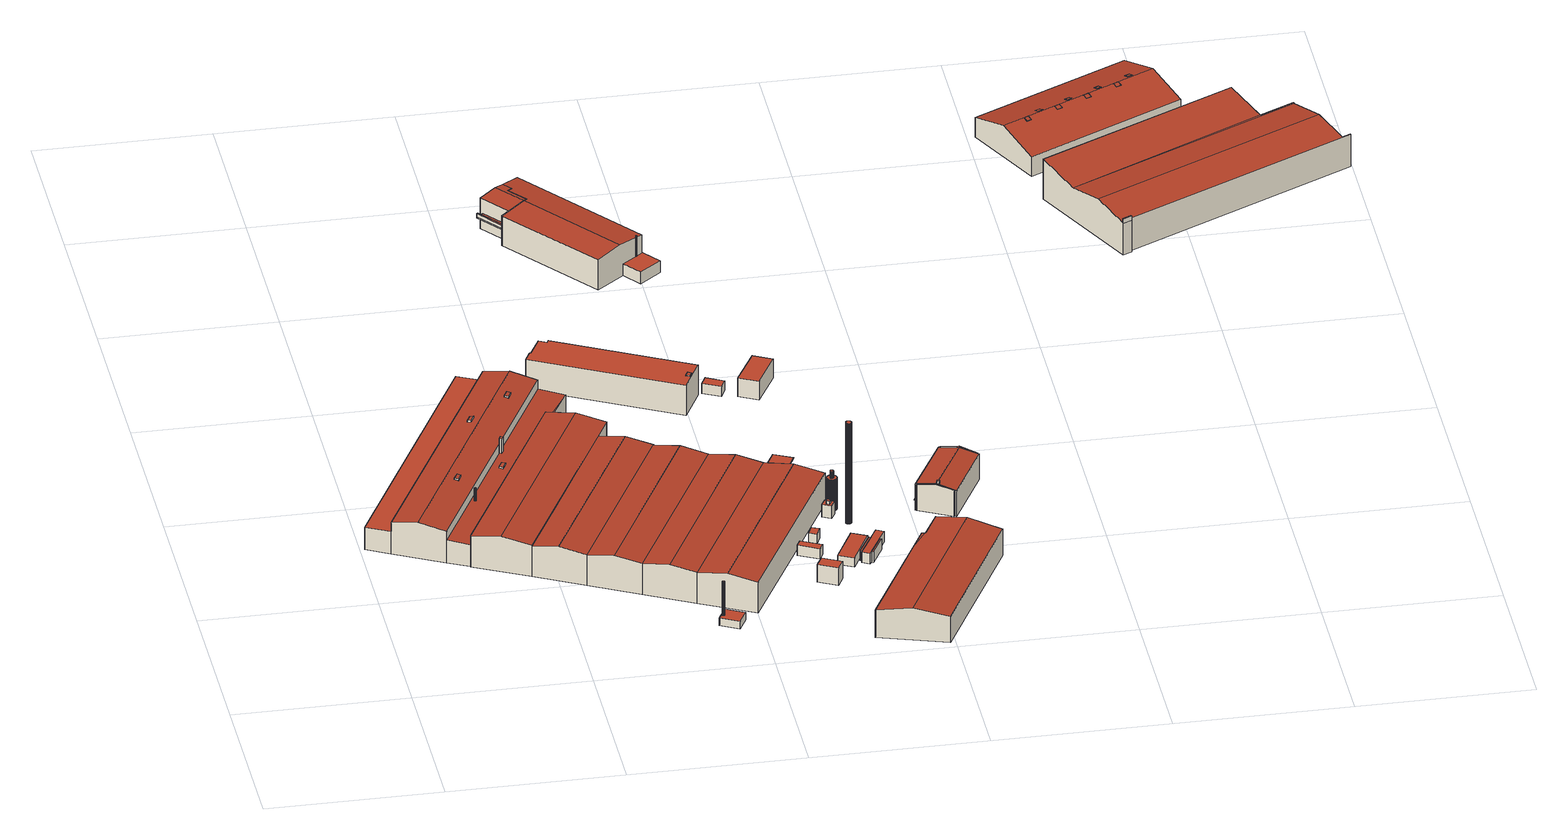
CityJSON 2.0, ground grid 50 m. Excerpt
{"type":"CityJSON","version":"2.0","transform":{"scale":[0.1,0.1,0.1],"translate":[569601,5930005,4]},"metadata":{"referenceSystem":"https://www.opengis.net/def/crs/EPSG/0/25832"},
"CityObjects":{
"building1":{"type":"Building","attributes":{"Grundfläche 2D":"7587.865939","Grundhöhe NN":"5.416"},"children":["building1-1","building1-2","building1-3","building1-4","building1-5","building1-6","building1-7"],"geometry":[{"type":"Solid","lod":"3","boundaries":[[[[0,1,2,3,4,5,6]],[[7,4,3]],[[8,9,10,11]],[[10,9,12,13]],[[14,15,16,17]],[[15,18,19,16]],[[20,21,22,23]],[[24,25,26,27]],[[28,24,27,29]],[[30,28,29,31]],[[17,30,31,14]],[[32,33,34,35]],[[34,33,26,25,36]],[[37,38,39,40]],[[37,40,41,42,43]],[[44,45,46,47]],[[2,1,48,49]],[[4,7,50,51]],[[5,4,51,52]],[[12,9,8,46,53,48,1]],[[6,5,13,12,1,0]],[[11,10,13,5,52,54,47]],[[11,47,46,8]],[[18,15,14,55,56]],[[19,18,56,57]],[[19,57,58,17,16],[59,60,23,22]],[[20,23,60,61]],[[21,20,61,62]],[[22,21,62,59]],[[29,27,26,63,64]],[[25,24,28,65,66]],[[14,31,29,64,55]],[[28,30,17,58,65]],[[26,33,32,67,63]],[[25,66,68,36]],[[35,34,36,68,69]],[[37,43,70,67,32,38]],[[71,39,38,32,35,69]],[[3,41,40,39,71,50,7]],[[70,43,42,41,3,2,49]],[[44,47,54,72]],[[45,44,72,73]],[[46,45,73,53]],[[56,55,64,63,67,70,49,48,53,73,72,54,52,51,50,71,69,68,66,65,58,57]],[[62,61,60,59]]]],"semantics":{"surfaces":[{"type":"RoofSurface"},{"type":"WallSurface"},{"type":"GroundSurface"}],"values":[[0,0,0,0,0,0,0,0,0,0,0,0,0,0,0,0,1,1,1,1,1,1,1,1,1,1,1,1,1,1,1,1,1,1,1,1,1,1,1,1,1,1,1,2,2]]}}]},
"building1-1":{"type":"BuildingInstallation","parents":["building1"],"geometry":[{"type":"MultiSurface","lod":"3","boundaries":[[[74,75,76,77]],[[77,76,78,79]],[[79,80,74,77]],[[75,74,80,81]],[[81,78,76,75]]],"semantics":{"surfaces":[{"type":"RoofSurface"},{"type":"WallSurface"}],"values":[0,1,1,1,1]}}]},
"building1-2":{"type":"BuildingInstallation","parents":["building1"],"geometry":[{"type":"MultiSurface","lod":"3","boundaries":[[[82,83,84,85]],[[85,84,86,87]],[[82,85,87,88]],[[83,82,88,89]],[[84,83,89,86]]],"semantics":{"surfaces":[{"type":"RoofSurface"},{"type":"WallSurface"}],"values":[0,1,1,1,1]}}]},
"building1-3":{"type":"BuildingInstallation","parents":["building1"],"geometry":[{"type":"MultiSurface","lod":"3","boundaries":[[[90,91,92,93]],[[93,92,0,94]],[[90,93,94,95]],[[6,91,90,95]],[[91,6,0,92]]],"semantics":{"surfaces":[{"type":"RoofSurface"},{"type":"WallSurface"}],"values":[0,1,1,1,1]}}]},
"building1-4":{"type":"BuildingInstallation","parents":["building1"],"geometry":[{"type":"MultiSurface","lod":"3","boundaries":[[[96,97,98,99,100,101,102,103,104,105,106,107,108,109,110,111]],[[98,97,112,113]],[[99,98,113,114]],[[100,99,114,115]],[[101,100,115,116]],[[102,101,116,117]],[[103,102,117,118]],[[104,103,118,119]],[[105,104,119,120]],[[106,105,120,121]],[[107,106,121,122]],[[108,107,122,123]],[[109,108,123,124]],[[110,109,124,125]],[[111,110,125,126]],[[96,111,126,127]],[[97,96,127,112]]],"semantics":{"surfaces":[{"type":"RoofSurface"},{"type":"WallSurface"}],"values":[0,1,1,1,1,1,1,1,1,1,1,1,1,1,1,1,1]}}]},
"building1-5":{"type":"BuildingInstallation","parents":["building1"],"geometry":[{"type":"MultiSurface","lod":"3","boundaries":[[[128,129,130,131]],[[132,133,131,130]],[[128,131,133,134]],[[134,135,129,128]],[[130,129,135,132]]],"semantics":{"surfaces":[{"type":"RoofSurface"},{"type":"WallSurface"}],"values":[0,1,1,1,1]}}]},
"building1-6":{"type":"BuildingInstallation","parents":["building1"],"geometry":[{"type":"MultiSurface","lod":"3","boundaries":[[[136,137,138,139]],[[139,138,140,141]],[[141,142,136,139]],[[137,136,142,143]],[[138,137,143,140]]],"semantics":{"surfaces":[{"type":"RoofSurface"},{"type":"WallSurface"}],"values":[0,1,1,1,1]}}]},
"building1-7":{"type":"BuildingInstallation","parents":["building1"],"geometry":[{"type":"MultiSurface","lod":"3","boundaries":[[[144,145,146,147]],[[147,146,148,149]],[[144,147,149,150]],[[145,144,150,151]],[[146,145,151,148]]],"semantics":{"surfaces":[{"type":"RoofSurface"},{"type":"WallSurface"}],"values":[0,1,1,1,1]}}]},
"building2":{"type":"Building","attributes":{"Grundfläche 2D":"29.069299","Grundhöhe NN":"5.684"},"children":["building2-1"],"geometry":[{"type":"Solid","lod":"3","boundaries":[[[[152,153,154,155]],[[153,152,156,157]],[[154,153,157,158]],[[155,154,158,159]],[[152,155,159,156]],[[157,156,159,158]]]],"semantics":{"surfaces":[{"type":"RoofSurface"},{"type":"WallSurface"},{"type":"GroundSurface"}],"values":[[0,1,1,1,1,2]]}}]},
"building2-1":{"type":"BuildingInstallation","parents":["building2"],"geometry":[{"type":"MultiSurface","lod":"3","boundaries":[[[160,161,162,163,164,165,166,167,168,169,170,171,172,173,174,175,176,177,178,179,180]],[[181,182,163,162]],[[182,183,164,163]],[[184,181,162,161]],[[183,185,165,164]],[[185,186,166,165]],[[186,187,167,166]],[[187,188,168,167]],[[188,189,169,168]],[[189,190,170,169]],[[190,191,171,170]],[[191,192,172,171]],[[192,193,173,172]],[[193,194,174,173]],[[194,195,175,174]],[[195,196,176,175]],[[196,197,177,176]],[[197,198,178,177]],[[198,199,179,178]],[[199,200,180,179]],[[200,201,160,180]],[[201,184,161,160]]],"semantics":{"surfaces":[{"type":"RoofSurface"},{"type":"WallSurface"}],"values":[0,1,1,1,1,1,1,1,1,1,1,1,1,1,1,1,1,1,1,1,1,1]}}]},
"building3":{"type":"Building","attributes":{"Grundfläche 2D":"10.732708","Grundhöhe NN":"4.306"},"geometry":[{"type":"Solid","lod":"3","boundaries":[[[[202,203,204,205]],[[206,207,205,204]],[[207,208,202,205]],[[208,209,203,202]],[[209,206,204,203]],[[209,208,207,206]]]],"semantics":{"surfaces":[{"type":"RoofSurface"},{"type":"WallSurface"},{"type":"GroundSurface"}],"values":[[0,1,1,1,1,2]]}}]},
"building4":{"type":"Building","attributes":{"Grundfläche 2D":"505.307216","Grundhöhe NN":"4.306"},"children":["building4-1"],"geometry":[{"type":"Solid","lod":"3","boundaries":[[[[210,211,212,213,214,215,216,217,218]],[[210,218,219,220]],[[211,210,220,221]],[[222,213,212,211,221,223]],[[214,213,222,224]],[[215,214,224,225]],[[216,215,225,226]],[[217,216,226,227]],[[218,217,227,219]],[[220,219,227,226,225,224,222,223,221]]]],"semantics":{"surfaces":[{"type":"RoofSurface"},{"type":"WallSurface"},{"type":"GroundSurface"}],"values":[[0,1,1,1,1,1,1,1,1,2]]}}]},
"building4-1":{"type":"BuildingInstallation","parents":["building4"],"geometry":[{"type":"MultiSurface","lod":"3","boundaries":[[[228,229,230,231]],[[232,233,231,230]],[[228,231,233,234]],[[234,235,229,228]],[[230,229,235,232]]],"semantics":{"surfaces":[{"type":"RoofSurface"},{"type":"WallSurface"}],"values":[0,1,1,1,1]}}]},
"building5":{"type":"Building","attributes":{"Grundfläche 2D":"22.519429","Grundhöhe NN":"5.815"},"geometry":[{"type":"Solid","lod":"3","boundaries":[[[[236,237,238,239]],[[240,241,239,238]],[[241,242,236,239]],[[242,243,237,236]],[[243,240,238,237]],[[243,242,241,240]]]],"semantics":{"surfaces":[{"type":"RoofSurface"},{"type":"WallSurface"},{"type":"GroundSurface"}],"values":[[0,1,1,1,1,2]]}}]},
"building6":{"type":"Building","attributes":{"Grundfläche 2D":"15.515740","Grundhöhe NN":"5.416"},"geometry":[{"type":"Solid","lod":"3","boundaries":[[[[244,245,246,247]],[[248,249,247,246]],[[249,250,244,247]],[[250,251,245,244]],[[251,248,246,245]],[[251,250,249,248]]]],"semantics":{"surfaces":[{"type":"RoofSurface"},{"type":"WallSurface"},{"type":"GroundSurface"}],"values":[[0,1,1,1,1,2]]}}]},
"building7":{"type":"Building","attributes":{"Grundfläche 2D":"105.205903","Grundhöhe NN":"5.073"},"children":["building7-1"],"geometry":[{"type":"Solid","lod":"3","boundaries":[[[[252,253,254,255,256,257]],[[258,259,260,261,262,263,264]],[[265,266,267,268,264,263,269,270,271]],[[260,259,258,272,273]],[[261,260,273,274]],[[262,261,274,275]],[[269,263,262,275,276]],[[277,256,255,270,269,276,278,279]],[[280,266,265,271,270,255,254,253,281,279,278,282]],[[267,266,280,283]],[[272,258,264,268,267,283,284]],[[252,257,256,277,285]],[[253,252,285,281]],[[274,273,272,284,283,280,282,278,276,275]],[[285,277,279,281]]]],"semantics":{"surfaces":[{"type":"RoofSurface"},{"type":"WallSurface"},{"type":"GroundSurface"}],"values":[[0,0,0,1,1,1,1,1,1,1,1,1,1,2,2]]}}]},
"building7-1":{"type":"BuildingInstallation","parents":["building7"],"geometry":[{"type":"MultiSurface","lod":"3","boundaries":[[[286,287,288,289]],[[289,288,252,253]],[[286,289,253,254]],[[287,286,254,257]],[[288,287,257,252]]],"semantics":{"surfaces":[{"type":"RoofSurface"},{"type":"WallSurface"}],"values":[0,1,1,1,1]}}]},
"building8":{"type":"Building","attributes":{"Grundfläche 2D":"7.404698","Grundhöhe NN":"5.779"},"geometry":[{"type":"Solid","lod":"3","boundaries":[[[[290,291,292,293]],[[294,295,293,292]],[[295,296,290,293]],[[296,297,291,290]],[[297,294,292,291]],[[297,296,295,294]]]],"semantics":{"surfaces":[{"type":"RoofSurface"},{"type":"WallSurface"},{"type":"GroundSurface"}],"values":[[0,1,1,1,1,2]]}}]},
"building9":{"type":"Building","attributes":{"Grundfläche 2D":"58.650104","Grundhöhe NN":"5.812"},"geometry":[{"type":"Solid","lod":"3","boundaries":[[[[298,299,300,301]],[[302,303,301,300]],[[303,304,298,301]],[[304,305,299,298]],[[305,302,300,299]],[[305,304,303,302]]]],"semantics":{"surfaces":[{"type":"RoofSurface"},{"type":"WallSurface"},{"type":"GroundSurface"}],"values":[[0,1,1,1,1,2]]}}]},
"building10":{"type":"Building","attributes":{"Grundfläche 2D":"4.857108","Grundhöhe NN":"5.901"},"geometry":[{"type":"Solid","lod":"3","boundaries":[[[[306,307,308,309]],[[310,311,309,308]],[[311,312,306,309]],[[312,313,307,306]],[[313,310,308,307]],[[313,312,311,310]]]],"semantics":{"surfaces":[{"type":"RoofSurface"},{"type":"WallSurface"},{"type":"GroundSurface"}],"values":[[0,1,1,1,1,2]]}}]},
"building11":{"type":"Building","attributes":{"Grundfläche 2D":"6.913308","Grundhöhe NN":"5.901"},"children":["building11-1"],"geometry":[{"type":"Solid","lod":"3","boundaries":[[[[314,315,316,317]],[[315,314,318,319]],[[316,315,319,320]],[[317,316,320,321]],[[314,317,321,318]],[[319,318,321,320]]]],"semantics":{"surfaces":[{"type":"RoofSurface"},{"type":"WallSurface"},{"type":"GroundSurface"}],"values":[[0,1,1,1,1,2]]}}]},
"building11-1":{"type":"BuildingInstallation","parents":["building11"],"geometry":[{"type":"MultiSurface","lod":"3","boundaries":[[[322,323,324,325]],[[325,324,326,327]],[[322,325,327,328]],[[328,329,323,322]],[[329,326,324,323]]],"semantics":{"surfaces":[{"type":"RoofSurface"},{"type":"WallSurface"}],"values":[0,1,1,1,1]}}]},
"building12":{"type":"Building","attributes":{"Grundfläche 2D":"29.562315","Grundhöhe NN":"5.881"},"geometry":[{"type":"Solid","lod":"3","boundaries":[[[[330,331,332,333]],[[330,333,334,335]],[[331,330,335,336]],[[332,331,336,337]],[[333,332,337,334]],[[336,335,334,337]]]],"semantics":{"surfaces":[{"type":"RoofSurface"},{"type":"WallSurface"},{"type":"GroundSurface"}],"values":[[0,1,1,1,1,2]]}}]},
"building13":{"type":"Building","attributes":{"Grundfläche 2D":"4.918285","Grundhöhe NN":"5.872"},"geometry":[{"type":"Solid","lod":"3","boundaries":[[[[338,339,340,341]],[[342,343,341,340]],[[343,344,338,341]],[[344,345,339,338]],[[345,342,340,339]],[[345,344,343,342]]]],"semantics":{"surfaces":[{"type":"RoofSurface"},{"type":"WallSurface"},{"type":"GroundSurface"}],"values":[[0,1,1,1,1,2]]}}]},
"building14":{"type":"Building","attributes":{"Grundfläche 2D":"17.294685","Grundhöhe NN":"5.172"},"geometry":[{"type":"Solid","lod":"3","boundaries":[[[[346,347,348,349]],[[350,351,349,348]],[[351,352,346,349]],[[352,353,347,346]],[[353,350,348,347]],[[353,352,351,350]]]],"semantics":{"surfaces":[{"type":"RoofSurface"},{"type":"WallSurface"},{"type":"GroundSurface"}],"values":[[0,1,1,1,1,2]]}}]},
"building15":{"type":"Building","attributes":{"Grundfläche 2D":"6.135900","Grundhöhe NN":"5.892"},"children":["building15-1"],"geometry":[{"type":"Solid","lod":"3","boundaries":[[[[354,355,356,357,358,359,360,361,362,363,364,365,366,367,368,369,370,371,372,373,374,375,376,377,378,379,380,381,382,383,384,385,386,387,388,389,390,391,392,393,394,395,396,397,398,399,400,401,402,403]],[[404,405,358,357]],[[405,406,359,358]],[[406,407,360,359]],[[407,408,361,360]],[[408,409,362,361]],[[409,410,363,362]],[[410,411,364,363]],[[411,412,365,364]],[[412,413,366,365]],[[413,414,367,366]],[[414,415,368,367]],[[415,416,369,368]],[[416,417,370,369]],[[417,418,371,370]],[[418,419,372,371]],[[419,420,373,372]],[[420,421,374,373]],[[421,422,375,374]],[[422,423,376,375]],[[423,424,377,376]],[[424,425,378,377]],[[425,426,379,378]],[[426,427,380,379]],[[427,428,381,380]],[[428,429,382,381]],[[429,430,383,382]],[[430,431,384,383]],[[431,432,385,384]],[[432,433,386,385]],[[433,434,387,386]],[[434,435,388,387]],[[435,436,389,388]],[[436,437,390,389]],[[437,438,391,390]],[[438,439,392,391]],[[439,440,393,392]],[[440,441,394,393]],[[441,442,395,394]],[[442,443,396,395]],[[443,444,397,396]],[[444,445,398,397]],[[445,446,399,398]],[[446,447,400,399]],[[447,448,401,400]],[[448,449,402,401]],[[449,450,403,402]],[[450,451,354,403]],[[452,404,357,356]],[[451,453,355,354]],[[453,452,356,355]],[[448,447,446,445,444,443,442,441,440,439,438,437,436,435,434,433,432,431,430,429,428,427,426,425,424,423,422,421,420,419,418,417,416,415,414,413,412,411,410,409,408,407,406,405,404,452,453,451,450,449]]]],"semantics":{"surfaces":[{"type":"RoofSurface"},{"type":"WallSurface"},{"type":"GroundSurface"}],"values":[[0,1,1,1,1,1,1,1,1,1,1,1,1,1,1,1,1,1,1,1,1,1,1,1,1,1,1,1,1,1,1,1,1,1,1,1,1,1,1,1,1,1,1,1,1,1,1,1,1,1,1,2]]}}]},
"building15-1":{"type":"BuildingInstallation","parents":["building15"],"geometry":[{"type":"MultiSurface","lod":"3","boundaries":[[[454,455,456,457,458,459,460,461,462,463,464,465,466,467,468,469,470,471,472,473,474,475,476,477,478,479,480,481,482,483,484,485]],[[486,487,458,457]],[[487,488,459,458]],[[488,489,460,459]],[[489,490,461,460]],[[490,491,462,461]],[[491,492,463,462]],[[492,493,464,463]],[[493,494,465,464]],[[494,495,466,465]],[[495,496,467,466]],[[496,497,468,467]],[[497,498,469,468]],[[498,499,470,469]],[[499,500,471,470]],[[500,501,472,471]],[[501,502,473,472]],[[502,503,474,473]],[[503,504,475,474]],[[504,505,476,475]],[[505,506,477,476]],[[506,507,478,477]],[[507,508,479,478]],[[508,509,480,479]],[[509,510,481,480]],[[510,511,482,481]],[[511,512,483,482]],[[512,513,484,483]],[[513,514,485,484]],[[514,515,454,485]],[[515,516,455,454]],[[516,517,456,455]],[[517,486,457,456]]],"semantics":{"surfaces":[{"type":"RoofSurface"},{"type":"WallSurface"}],"values":[0,1,1,1,1,1,1,1,1,1,1,1,1,1,1,1,1,1,1,1,1,1,1,1,1,1,1,1,1,1,1,1,1]}}]},
"building16":{"type":"Building","attributes":{"Grundfläche 2D":"2.127358","Grundhöhe NN":"5.886"},"geometry":[{"type":"Solid","lod":"3","boundaries":[[[[518,519,520,521,522,523,524,525,526,527,528,529,530,531,532,533,534,535,536,537,538,539,540,541,542,543,544,545,546,547,548,549,550,551,552,553,554,555,556,557,558,559,560,561,562,563,564,565]],[[566,567,523,522]],[[567,568,524,523]],[[568,569,525,524]],[[569,570,526,525]],[[570,571,527,526]],[[571,572,528,527]],[[572,573,529,528]],[[573,574,530,529]],[[574,575,531,530]],[[575,576,532,531]],[[576,577,533,532]],[[577,578,534,533]],[[578,579,535,534]],[[579,580,536,535]],[[580,581,537,536]],[[581,582,538,537]],[[582,583,539,538]],[[583,584,540,539]],[[584,585,541,540]],[[585,586,542,541]],[[586,587,543,542]],[[587,588,544,543]],[[588,589,545,544]],[[589,590,546,545]],[[590,591,547,546]],[[591,592,548,547]],[[592,593,549,548]],[[593,594,550,549]],[[594,595,551,550]],[[595,596,552,551]],[[596,597,553,552]],[[597,598,554,553]],[[598,599,555,554]],[[599,600,556,555]],[[600,601,557,556]],[[601,602,558,557]],[[602,603,559,558]],[[603,604,560,559]],[[604,605,561,560]],[[605,606,562,561]],[[606,607,563,562]],[[607,608,564,563]],[[608,609,565,564]],[[609,610,518,565]],[[610,611,519,518]],[[612,566,522,521]],[[611,613,520,519]],[[613,612,521,520]],[[607,606,605,604,603,602,601,600,599,598,597,596,595,594,593,592,591,590,589,588,587,586,585,584,583,582,581,580,579,578,577,576,575,574,573,572,571,570,569,568,567,566,612,613,611,610,609,608]]]],"semantics":{"surfaces":[{"type":"RoofSurface"},{"type":"WallSurface"},{"type":"GroundSurface"}],"values":[[0,1,1,1,1,1,1,1,1,1,1,1,1,1,1,1,1,1,1,1,1,1,1,1,1,1,1,1,1,1,1,1,1,1,1,1,1,1,1,1,1,1,1,1,1,1,1,1,1,2]]}}]},
"building17":{"type":"Building","attributes":{"Grundfläche 2D":"744.836045","Grundhöhe NN":"5.113"},"children":["building17-1"],"geometry":[{"type":"Solid","lod":"3","boundaries":[[[[614,615,616,617,618]],[[619,620,264,268,267]],[[620,621,622,262,261,260,258,264]],[[616,615,623,624]],[[617,616,624,625]],[[618,617,625,626]],[[614,618,626,627]],[[615,614,621,620,619,628,623]],[[621,614,627,629,622]],[[262,622,629,275]],[[261,262,275,274]],[[260,261,274,273]],[[258,260,273,272]],[[283,267,268,264,258,272,284]],[[619,267,283,628]],[[627,626,625,624,623,628,283,284,272,273,274,275,629]]]],"semantics":{"surfaces":[{"type":"RoofSurface"},{"type":"WallSurface"},{"type":"GroundSurface"}],"values":[[0,0,0,1,1,1,1,1,1,1,1,1,1,1,1,2]]}}]},
"building17-1":{"type":"BuildingInstallation","parents":["building17"],"geometry":[{"type":"MultiSurface","lod":"3","boundaries":[[[630,631,632,633,634,635,636,637,638,639,640,641]],[[630,641,642,643]],[[631,630,643,644]],[[632,631,644,645]],[[633,632,645,646]],[[634,633,646,647]],[[635,634,647,648]],[[636,635,648,649]],[[637,636,649,650]],[[638,637,650,651]],[[639,638,651,652]],[[640,639,652,653]],[[641,640,653,642]]],"semantics":{"surfaces":[{"type":"RoofSurface"},{"type":"WallSurface"}],"values":[0,1,1,1,1,1,1,1,1,1,1,1,1]}}]},
"building18":{"type":"Building","attributes":{"Grundfläche 2D":"998.365589","Grundhöhe NN":"5.634"},"geometry":[{"type":"Solid","lod":"3","boundaries":[[[[654,655,656,657]],[[658,656,655,659,660,661]],[[662,661,660]],[[663,664,665,666]],[[659,655,654,667,668]],[[660,659,668,669]],[[662,660,669,670]],[[665,671,672,658,661,662,670,673,666]],[[657,656,658,672,674]],[[654,657,674,667]],[[663,666,673,675]],[[664,663,675,676]],[[665,664,676,671]],[[667,674,672,671,676,675,673,670,669,668]]]],"semantics":{"surfaces":[{"type":"RoofSurface"},{"type":"WallSurface"},{"type":"GroundSurface"}],"values":[[0,0,0,0,1,1,1,1,1,1,1,1,1,2]]}}]},
"building19":{"type":"Building","attributes":{"Grundfläche 2D":"74.058010","Grundhöhe NN":"5.848"},"geometry":[{"type":"Solid","lod":"3","boundaries":[[[[677,678,679,680]],[[681,682,680,679]],[[682,683,677,680]],[[683,684,678,677]],[[684,681,679,678]],[[684,683,682,681]]]],"semantics":{"surfaces":[{"type":"RoofSurface"},{"type":"WallSurface"},{"type":"GroundSurface"}],"values":[[0,1,1,1,1,2]]}}]},
"building20":{"type":"Building","attributes":{"Grundfläche 2D":"238.347650","Grundhöhe NN":"5.611"},"children":["building20-1","building20-2","building20-3","building20-4"],"geometry":[{"type":"Solid","lod":"3","boundaries":[[[[685,686,687,688,689,690,691,692,693,694,695,696]],[[685,686,685,696]],[[697,698,699,688,687,686,685,696,700,701,702]],[[694,693,703,704]],[[695,694,704,705]],[[703,693,692,691,706,707]],[[708,700,696,695,705,709]],[[701,700,708,710]],[[702,701,710,711]],[[697,702,711,712]],[[698,697,712,713]],[[699,698,713,714]],[[689,688,699,714,715]],[[690,689,715,716]],[[691,690,716,706]],[[713,712,711,710,708,709,705,704,703,707,706,716,715,714]]]],"semantics":{"surfaces":[{"type":"RoofSurface"},{"type":"WallSurface"},{"type":"GroundSurface"}],"values":[[0,0,0,1,1,1,1,1,1,1,1,1,1,1,1,2]]}}]},
"building20-1":{"type":"BuildingInstallation","parents":["building20"],"geometry":[{"type":"MultiSurface","lod":"3","boundaries":[[[717,718,719,720]],[[720,719,721,722,723]],[[689,690,724,718,717]],[[718,724,687,725,721,719]],[[725,698,699,723,722,721]],[[699,688,689,717,720,723]]],"semantics":{"surfaces":[{"type":"RoofSurface"},{"type":"WallSurface"}],"values":[0,0,1,1,1,1]}}]},
"building20-2":{"type":"BuildingInstallation","parents":["building20"],"geometry":[{"type":"MultiSurface","lod":"3","boundaries":[[[726,727,728,729,730]],[[731,732,733,729,728]],[[695,696,700,731,728,727]],[[700,701,732,731]],[[685,729,733,732,701,734]],[[730,729,685,735]],[[735,694,695,727,726,730]]],"semantics":{"surfaces":[{"type":"RoofSurface"},{"type":"WallSurface"}],"values":[0,0,1,1,1,1,1]}}]},
"building20-3":{"type":"BuildingInstallation","parents":["building20"],"geometry":[{"type":"MultiSurface","lod":"3","boundaries":[[[736,737,738,739]],[[739,738,740,741]],[[736,739,741,742]],[[742,686,737,736]],[[738,737,686,740]]],"semantics":{"surfaces":[{"type":"RoofSurface"},{"type":"WallSurface"}],"values":[0,1,1,1,1]}}]},
"building20-4":{"type":"BuildingInstallation","parents":["building20"],"geometry":[{"type":"MultiSurface","lod":"3","boundaries":[[[743,744,745,746]],[[747,748,746,745]],[[748,749,743,746]],[[749,750,744,743]],[[750,747,745,744]],[[750,749,748,747]]],"semantics":{"surfaces":[{"type":"RoofSurface"},{"type":"WallSurface"},{"type":"OuterCeilingSurface"}],"values":[0,1,1,1,1,2]}}]},
"building21":{"type":"Building","attributes":{"Grundfläche 2D":"1287.146904","Grundhöhe NN":"5.743"},"children":["building21-1","building21-2","building21-3","building21-4","building21-5","building21-6","building21-7","building21-8"],"geometry":[{"type":"Solid","lod":"3","boundaries":[[[[751,752,753,754]],[[751,755,756,752]],[[755,751,754,757,758]],[[756,755,758,759]],[[753,752,756,759,760]],[[754,753,760,757]],[[758,757,760,759]]]],"semantics":{"surfaces":[{"type":"RoofSurface"},{"type":"WallSurface"},{"type":"GroundSurface"}],"values":[[0,0,1,1,1,1,2]]}}]},
"building21-1":{"type":"BuildingInstallation","parents":["building21"],"geometry":[{"type":"MultiSurface","lod":"3","boundaries":[[[761,762,763,764]],[[764,763,765,766]],[[766,767,761,764]],[[767,768,762,761]],[[763,762,768,765]]],"semantics":{"surfaces":[{"type":"RoofSurface"},{"type":"WallSurface"}],"values":[0,1,1,1,1]}}]},
"building21-2":{"type":"BuildingInstallation","parents":["building21"],"geometry":[{"type":"MultiSurface","lod":"3","boundaries":[[[769,770,771,772]],[[772,771,773,774]],[[774,775,769,772]],[[775,776,770,769]],[[771,770,776,773]]],"semantics":{"surfaces":[{"type":"RoofSurface"},{"type":"WallSurface"}],"values":[0,1,1,1,1]}}]},
"building21-3":{"type":"BuildingInstallation","parents":["building21"],"geometry":[{"type":"MultiSurface","lod":"3","boundaries":[[[777,778,779,780]],[[780,779,781,782]],[[777,780,782,783]],[[778,777,783,784]],[[779,778,784,781]]],"semantics":{"surfaces":[{"type":"RoofSurface"},{"type":"WallSurface"}],"values":[0,1,1,1,1]}}]},
"building21-4":{"type":"BuildingInstallation","parents":["building21"],"geometry":[{"type":"MultiSurface","lod":"3","boundaries":[[[785,786,787,788]],[[789,790,788,787]],[[790,791,785,788]],[[786,785,791,792]],[[787,786,792,789]]],"semantics":{"surfaces":[{"type":"RoofSurface"},{"type":"WallSurface"}],"values":[0,1,1,1,1]}}]},
"building21-5":{"type":"BuildingInstallation","parents":["building21"],"geometry":[{"type":"MultiSurface","lod":"3","boundaries":[[[793,794,795,796]],[[797,798,796,795]],[[798,799,793,796]],[[794,793,799,800]],[[795,794,800,797]]],"semantics":{"surfaces":[{"type":"RoofSurface"},{"type":"WallSurface"}],"values":[0,1,1,1,1]}}]},
"building21-6":{"type":"BuildingInstallation","parents":["building21"],"geometry":[{"type":"MultiSurface","lod":"3","boundaries":[[[801,802,803,804]],[[805,806,804,803]],[[806,807,801,804]],[[802,801,807,808]],[[803,802,808,805]]],"semantics":{"surfaces":[{"type":"RoofSurface"},{"type":"WallSurface"}],"values":[0,1,1,1,1]}}]},
"building21-7":{"type":"BuildingInstallation","parents":["building21"],"geometry":[{"type":"MultiSurface","lod":"3","boundaries":[[[809,810,811,812]],[[813,814,812,811]],[[812,814,815,809]],[[815,816,810,809]],[[811,810,816,813]]],"semantics":{"surfaces":[{"type":"RoofSurface"},{"type":"WallSurface"}],"values":[0,1,1,1,1]}}]},
"building21-8":{"type":"BuildingInstallation","parents":["building21"],"geometry":[{"type":"MultiSurface","lod":"3","boundaries":[[[817,818,819,820]],[[821,822,820,819]],[[822,823,817,820]],[[818,817,823,824]],[[819,818,824,821]]],"semantics":{"surfaces":[{"type":"RoofSurface"},{"type":"WallSurface"}],"values":[0,1,1,1,1]}}]},
"building22":{"type":"Building","attributes":{"Grundfläche 2D":"2514.677433","Grundhöhe NN":"5.631"},"children":["building22-1","building22-2","building22-3"],"geometry":[{"type":"Solid","lod":"3","boundaries":[[[[825,826,827,828,829,830,831,832,833,834,835]],[[826,825,836,837,838]],[[837,836,839,840,838]],[[840,841,842,838]],[[829,828,843,844]],[[845,831,830,829,844,846]],[[833,832,831,845,847]],[[834,833,847,848]],[[835,834,848,849]],[[850,839,836,825,835,849,851]],[[840,839,850,852]],[[841,840,852,853]],[[842,841,853,854]],[[828,827,826,838,842,854,843]],[[849,848,847,845,846,844,843,854,853,852,850,851]]]],"semantics":{"surfaces":[{"type":"RoofSurface"},{"type":"WallSurface"},{"type":"GroundSurface"}],"values":[[0,0,0,0,1,1,1,1,1,1,1,1,1,1,2]]}}]},
"building22-1":{"type":"BuildingInstallation","parents":["building22"],"geometry":[{"type":"MultiSurface","lod":"3","boundaries":[[[839,840,855,856,857,858,859]],[[860,855,840]],[[856,855,860,861]],[[862,858,857,856,861,837]],[[862,836,859,858]],[[836,839,859]]],"semantics":{"surfaces":[{"type":"RoofSurface"},{"type":"WallSurface"}],"values":[0,1,1,1,1,1]}}]},
"building22-2":{"type":"BuildingInstallation","parents":["building22"],"geometry":[{"type":"MultiSurface","lod":"3","boundaries":[[[833,834,835,832]]],"semantics":{"surfaces":[{"type":"RoofSurface"}],"values":[0]}}]},
"building22-3":{"type":"BuildingInstallation","parents":["building22"],"geometry":[{"type":"MultiSurface","lod":"3","boundaries":[[[863,864,865,866]],[[866,865,827,828]],[[863,866,828,829]],[[864,863,829,830]],[[865,864,830,827]]],"semantics":{"surfaces":[{"type":"RoofSurface"},{"type":"WallSurface"}],"values":[0,1,1,1,1]}}]}
},
"vertices":[
[437,1083,86],[216,661,86],[276,630,82],[591,1230,82],[670,1359,81],[600,1396,86],[442,1094,86],[599,1225,82],[77,734,113],[145,698,127],[530,1433,127],[462,1468,113],[216,661,113],[600,1396,113],[845,331,111],[921,292,123],[1200,825,123],[1124,865,111],[998,251,110],[1278,784,110],[1211,886,105],[1158,913,105],[1131,861,105],[1184,833,105],[915,974,123],[847,1010,111],[568,476,111],[636,441,123],[985,937,111],[706,404,111],[1054,901,123],[775,368,123],[430,549,111],[497,513,123],[777,1048,123],[710,1083,111],[848,1011,111],[353,589,125],[430,549,112],[744,1149,112],[667,1190,125],[591,1230,112],[276,630,112],[276,629,112],[394,1504,83],[10,769,83],[77,734,85],[462,1468,85],[216,661,14],[276,630,14],[599,1225,14],[670,1359,14],[600,1396,14],[77,734,14],[462,1468,14],[845,331,14],[998,251,14],[1278,784,14],[1124,865,14],[1131,861,103],[1184,833,103],[1211,886,103],[1158,913,103],[568,476,14],[706,404,14],[985,937,14],[847,1010,14],[430,549,14],[848,1011,14],[710,1083,14],[276,629,14],[744,1149,14],[394,1504,14],[10,769,14],
[473,1024,95],[467,1014,84],[475,1010,84],[480,1020,95],[475,1010,82],[480,1020,82],[473,1024,83],[467,1014,83],
[444,1024,89],[434,1030,89],[423,1009,89],[433,1003,89],[423,1009,85],[433,1003,84],[444,1024,84],[434,1030,85],
[449,1090,132],[442,1094,132],[437,1083,132],[443,1080,132],[443,1080,86],[449,1090,86],
[331,854,124],[330,855,124],[329,855,124],[328,854,124],[327,853,124],[327,852,124],[327,851,124],[328,851,124],[328,850,124],[329,850,124],[330,850,124],[331,850,124],[332,851,124],[332,852,124],[332,853,124],[332,854,124],[330,855,85],[329,855,85],[328,854,85],[327,853,85],[327,852,85],[327,851,85],[328,851,85],[328,850,85],[329,850,85],[330,850,85],[331,850,85],[332,851,85],[332,852,85],[332,853,85],[332,854,85],[331,854,85],
[382,1223,125],[371,1202,125],[381,1196,128],[392,1217,128],[381,1196,123],[392,1217,123],[382,1223,121],[371,1202,121],
[513,1325,126],[503,1331,127],[492,1310,127],[503,1304,126],[492,1310,123],[503,1304,121],[513,1325,121],[503,1331,123],
[303,924,126],[293,929,127],[282,909,127],[293,903,126],[282,909,123],[293,903,121],[303,924,121],[293,929,123],
[905,246,40],[882,202,40],[934,174,40],[957,218,40],[905,246,17],[882,202,17],[934,174,17],[957,218,17],
[898,217,146],[897,217,146],[896,218,146],[895,218,146],[894,218,146],[894,217,146],[893,217,146],[893,216,146],[892,216,146],[892,215,146],[892,214,146],[893,213,146],[893,212,146],[894,212,146],[895,212,146],[896,212,146],[897,212,146],[898,213,146],[898,214,146],[898,215,146],[898,216,146],[896,218,40],[895,218,40],[894,218,40],[897,217,40],[894,217,40],[893,217,40],[893,216,40],[892,216,40],[892,215,40],[892,214,40],[893,213,40],[893,212,40],[894,212,40],[895,212,40],[896,212,40],[897,212,40],[898,213,40],[898,214,40],[898,215,40],[898,216,40],[898,217,40],
[769,1609,46],[742,1624,46],[726,1593,44],[753,1578,44],[726,1593,3],[753,1578,3],[769,1609,3],[742,1624,3],
[612,1565,97],[609,1567,97],[607,1564,97],[592,1534,97],[994,1323,97],[1046,1422,97],[669,1621,97],[665,1612,97],[643,1624,97],[643,1624,3],[612,1565,3],[609,1567,3],[592,1534,3],[607,1564,3],[994,1323,3],[1046,1422,3],[669,1621,3],[665,1612,3],
[1020,1380,100],[1010,1386,100],[1003,1373,100],[1014,1368,100],[1003,1373,97],[1014,1368,97],[1020,1380,97],[1010,1386,97],
[1254,381,73],[1200,409,73],[1183,377,73],[1236,348,73],[1183,377,18],[1236,348,18],[1254,381,18],[1200,409,18],
[1224,521,46],[1166,551,46],[1155,530,46],[1213,500,46],[1155,530,14],[1213,500,14],[1224,521,14],[1166,551,14],
[605,2347,63],[661,2275,63],[664,2278,63],[681,2291,63],[625,2363,63],[608,2350,63],[740,2335,112],[708,2375,112],[698,2389,112],[711,2400,110],[691,2427,110],[667,2409,113],[731,2327,113],[661,2275,105],[660,2274,105],[661,2273,105],[662,2274,105],[619,2371,107],[681,2291,107],[664,2278,105],[740,2335,11],[698,2389,11],[711,2400,11],[691,2427,11],[619,2371,11],[625,2363,61],[681,2291,11],[681,2291,61],[660,2274,11],[661,2275,61],[661,2275,11],[661,2273,11],[662,2274,11],[605,2347,61],
[664,2278,74],[608,2350,74],[605,2347,74],[661,2275,74],
[1230,602,48],[1208,611,48],[1196,583,48],[1218,573,48],[1196,583,18],[1218,573,18],[1230,602,18],[1208,611,18],
[1352,543,47],[1309,565,47],[1253,457,47],[1296,435,47],[1253,457,18],[1296,435,18],[1352,543,18],[1309,565,18],
[1317,465,51],[1323,461,51],[1358,526,51],[1352,529,51],[1358,526,19],[1352,529,19],[1317,465,19],[1323,461,19],
[1255,707,59],[1280,695,59],[1292,717,59],[1267,729,59],[1255,707,19],[1280,695,19],[1292,717,19],[1267,729,19],
[1280,711,69],[1271,716,69],[1267,708,69],[1276,703,69],[1267,708,59],[1276,703,59],[1280,711,59],[1271,716,59],
[1340,441,53],[1398,548,53],[1376,560,53],[1319,453,53],[1319,453,19],[1340,441,19],[1398,548,19],[1376,560,19],
[1385,512,52],[1379,515,52],[1345,450,52],[1350,447,52],[1345,450,19],[1350,447,19],[1385,512,19],[1379,515,19],
[1118,1416,43],[1068,1442,43],[1054,1414,43],[1104,1389,43],[1054,1414,12],[1104,1389,12],[1118,1416,12],[1068,1442,12],
[1279,736,117],[1281,735,117],[1282,733,117],[1284,733,117],[1285,732,117],[1287,732,117],[1289,731,117],[1291,731,117],[1292,732,117],[1294,732,117],[1296,733,117],[1297,734,117],[1299,735,117],[1300,736,117],[1301,737,117],[1302,739,117],[1303,740,117],[1303,742,117],[1304,744,117],[1304,745,117],[1303,747,117],[1303,749,117],[1303,751,117],[1302,752,117],[1301,754,117],[1300,755,117],[1298,756,117],[1297,757,117],[1295,758,117],[1294,759,117],[1292,759,117],[1290,759,117],[1289,759,117],[1287,759,117],[1285,759,117],[1284,758,117],[1282,757,117],[1281,756,117],[1279,755,117],[1278,753,117],[1277,752,117],[1277,750,117],[1276,749,117],[1276,747,117],[1276,745,117],[1276,743,117],[1276,742,117],[1277,740,117],[1277,739,117],[1278,737,117],[1284,733,19],[1285,732,19],[1287,732,19],[1289,731,19],[1291,731,19],[1292,732,19],[1294,732,19],[1296,733,19],[1297,734,19],[1299,735,19],[1300,736,19],[1301,737,19],[1302,739,19],[1303,740,19],[1303,742,19],[1304,744,19],[1304,745,19],[1303,747,19],[1303,749,19],[1303,751,19],[1302,752,19],[1301,754,19],[1300,755,19],[1298,756,19],[1297,757,19],[1295,758,19],[1294,759,19],[1292,759,19],[1290,759,19],[1289,759,19],[1287,759,19],[1285,759,19],[1284,758,19],[1282,757,19],[1281,756,19],[1279,755,19],[1278,753,19],[1277,752,19],[1277,750,19],[1276,749,19],[1276,747,19],[1276,745,19],[1276,743,19],[1276,742,19],[1277,740,19],[1277,739,19],[1278,737,19],[1279,736,19],[1282,733,19],[1281,735,19],
[1286,742,138],[1287,742,138],[1287,741,138],[1288,741,138],[1289,741,138],[1290,741,138],[1291,741,138],[1292,741,138],[1293,742,138],[1293,743,138],[1294,743,138],[1294,744,138],[1294,745,138],[1294,746,138],[1294,747,138],[1294,748,138],[1293,748,138],[1293,749,138],[1292,749,138],[1292,750,138],[1291,750,138],[1290,750,138],[1289,750,138],[1288,750,138],[1287,749,138],[1286,749,138],[1286,748,138],[1285,747,138],[1285,746,138],[1285,745,138],[1285,744,138],[1286,743,138],[1288,741,117],[1289,741,117],[1290,741,117],[1291,741,117],[1292,741,117],[1293,742,117],[1293,743,117],[1294,743,117],[1294,744,117],[1294,745,117],[1294,746,117],[1294,747,117],[1294,748,117],[1293,748,117],[1293,749,117],[1292,749,117],[1292,750,117],[1291,750,117],[1290,750,117],[1289,750,117],[1288,750,117],[1287,749,117],[1286,749,117],[1286,748,117],[1285,747,117],[1285,746,117],[1285,745,117],[1285,744,117],[1286,743,117],[1286,742,117],[1287,742,117],[1287,741,117],
[1329,670,335],[1328,671,335],[1327,672,335],[1326,673,335],[1325,673,335],[1324,674,335],[1323,674,335],[1322,674,335],[1321,674,335],[1320,674,335],[1319,674,335],[1318,673,335],[1317,673,335],[1317,672,335],[1316,671,335],[1315,671,335],[1315,670,335],[1314,669,335],[1314,668,335],[1314,667,335],[1314,666,335],[1314,665,335],[1314,664,335],[1314,663,335],[1315,662,335],[1315,661,335],[1316,660,335],[1317,659,335],[1318,658,335],[1319,658,335],[1320,658,335],[1321,658,335],[1322,658,335],[1323,658,335],[1324,658,335],[1325,658,335],[1326,659,335],[1327,659,335],[1328,660,335],[1328,661,335],[1329,662,335],[1329,663,335],[1330,664,335],[1330,665,335],[1330,666,335],[1330,667,335],[1330,668,335],[1329,669,335],[1325,673,19],[1324,674,19],[1323,674,19],[1322,674,19],[1321,674,19],[1320,674,19],[1319,674,19],[1318,673,19],[1317,673,19],[1317,672,19],[1316,671,19],[1315,671,19],[1315,670,19],[1314,669,19],[1314,668,19],[1314,667,19],[1314,666,19],[1314,665,19],[1314,664,19],[1314,663,19],[1315,662,19],[1315,661,19],[1316,660,19],[1317,659,19],[1318,658,19],[1319,658,19],[1320,658,19],[1321,658,19],[1322,658,19],[1323,658,19],[1324,658,19],[1325,658,19],[1326,659,19],[1327,659,19],[1328,660,19],[1328,661,19],[1329,662,19],[1329,663,19],[1330,664,19],[1330,665,19],[1330,666,19],[1330,667,19],[1330,668,19],[1329,669,19],[1329,670,19],[1328,671,19],[1326,673,19],[1327,672,19],
[1015,2107,48],[955,2060,48],[995,2009,48],[1057,2057,48],[1017,2109,48],[875,1998,105],[944,2052,113],[1015,2107,105],[738,2464,105],[955,2060,11],[995,2009,11],[1057,2057,11],[1017,2109,11],[1015,2107,11],[875,1998,11],[738,2464,11],
[997,2092,114],[996,2092,114],[996,2091,114],[996,2090,114],[997,2090,114],[998,2090,114],[998,2091,114],[999,2091,114],[999,2092,114],[998,2092,114],[998,2093,114],[997,2093,114],[997,2093,48],[997,2092,48],[996,2092,48],[996,2091,48],[996,2090,48],[997,2090,48],[998,2090,48],[998,2091,48],[999,2091,48],[999,2092,48],[998,2092,48],[998,2093,48],
[1701,427,99],[1612,474,118],[1384,34,118],[1481,3,99],[1286,66,102],[1533,515,105],[1492,436,105],[1443,368,102],[1481,441,102],[1458,428,43],[1430,374,43],[1443,368,43],[1471,421,43],[1701,427,16],[1533,515,16],[1492,436,16],[1481,441,16],[1443,368,16],[1286,66,16],[1471,421,16],[1481,3,16],[1458,428,16],[1430,374,16],
[1257,1449,77],[1204,1477,77],[1145,1370,77],[1198,1341,77],[1145,1370,18],[1198,1341,18],[1257,1449,18],[1204,1477,18],
[1564,677,108],[1568,683,108],[1659,854,108],[1660,857,108],[1613,882,98],[1612,880,98],[1608,883,97],[1607,882,97],[1512,704,97],[1516,702,98],[1515,701,98],[1563,675,108],[1710,829,97],[1706,831,98],[1707,832,98],[1609,650,98],[1610,652,98],[1615,649,97],[1512,704,16],[1516,702,16],[1515,701,16],[1608,883,16],[1607,882,16],[1609,650,16],[1563,675,16],[1610,652,16],[1615,649,16],[1710,829,16],[1706,831,16],[1707,832,16],[1613,882,16],[1612,880,16],
[1613,882,99],[1612,879,99],[1659,854,110],[1660,857,110],[1705,829,99],[1706,831,99],[1707,832,99],[1612,879,98],[1705,829,98],
[1516,702,99],[1515,701,99],[1563,675,111],[1564,677,111],[1516,703,99],[1609,650,99],[1610,652,99],[1565,677,110],[1565,677,108],[1516,703,98],
[1575,680,116],[1568,683,116],[1566,678,116],[1572,675,116],[1566,678,108],[1572,675,107],[1575,680,107],
[1532,751,47],[1509,708,47],[1514,706,48],[1536,748,48],[1514,706,45],[1536,748,45],[1532,751,45],[1509,708,45],
[2077,2478,116],[2527,2700,116],[2470,2815,79],[2020,2593,79],[2134,2363,79],[2584,2586,79],[2020,2593,17],[2134,2363,17],[2584,2586,17],[2470,2815,17],
[2251,2546,113],[2245,2558,117],[2231,2551,117],[2237,2539,113],[2231,2551,116],[2237,2539,112],[2251,2546,112],[2245,2558,116],
[2354,2633,113],[2360,2620,117],[2373,2627,117],[2367,2639,113],[2373,2627,116],[2367,2639,112],[2354,2633,112],[2360,2620,116],
[2447,2679,114],[2453,2666,118],[2466,2673,118],[2460,2685,114],[2466,2673,116],[2460,2685,112],[2447,2679,112],[2453,2666,116],
[2176,2545,113],[2182,2532,117],[2195,2539,117],[2189,2551,113],[2195,2539,116],[2189,2551,112],[2176,2545,112],[2182,2532,116],
[2265,2589,113],[2271,2576,117],[2284,2583,117],[2278,2595,113],[2284,2583,116],[2278,2595,112],[2265,2589,112],[2271,2576,116],
[2428,2633,113],[2422,2645,117],[2409,2639,117],[2415,2627,113],[2409,2639,116],[2415,2627,112],[2428,2633,112],[2422,2645,116],
[2157,2499,113],[2151,2512,117],[2138,2505,117],[2144,2493,113],[2138,2505,116],[2144,2493,112],[2157,2499,112],[2151,2512,116],
[2338,2589,113],[2332,2601,117],[2319,2594,117],[2325,2582,113],[2319,2594,116],[2325,2582,112],[2338,2589,112],[2332,2601,116],
[2920,2347,137],[2253,2019,137],[2302,1919,117],[2304,1915,116],[2329,1927,116],[2327,1932,117],[2326,1933,118],[2968,2249,118],[2991,2261,118],[2990,2263,118],[2967,2252,118],[2870,2449,117],[2869,2449,117],[2203,2121,117],[2868,2452,118],[2769,2403,118],[2711,2521,142],[2143,2242,142],[2304,1915,16],[2329,1927,16],[2326,1933,16],[2327,1932,16],[2991,2261,16],[2990,2263,16],[2967,2252,16],[2868,2452,16],[2870,2449,16],[2769,2403,16],[2711,2521,16],[2143,2242,16],
[2769,2402,118],[2868,2451,118],[2869,2449,118],[2869,2448,118],[2870,2449,118],[2769,2402,117],[2868,2451,117],[2869,2448,117],
[2329,1927,129],[2327,1932,129],[2302,1919,129],[2304,1915,129]
]}
